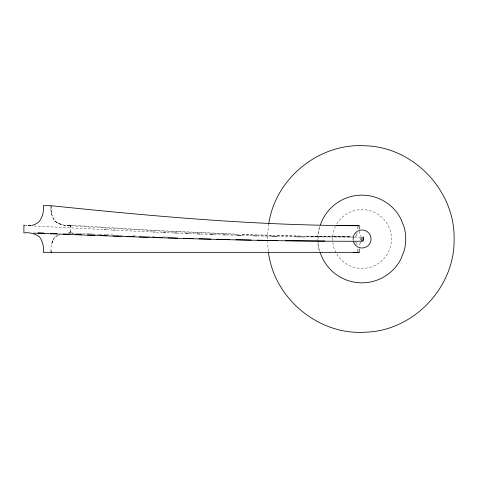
<?xml version="1.0" encoding="UTF-8"?>
<svg xmlns="http://www.w3.org/2000/svg" width="478" height="478" viewBox="0 0 478 478"><rect width="100%" height="100%" fill="white"/><g stroke="black" fill="none" stroke-linecap="round" stroke-linejoin="round"><path stroke-width="0.36" stroke-dasharray="2.39 1.79" d="M353.505 237.219L353.505 240.213M51.044 207.709L51.027 208.731L51.08 206.902M51.104 205.934L51.074 207.201L51.116 205.743M357.604 251.542L357.61 251.183A9.548 2.474 -90 0 0 357.502 247.963M70.535 232.81L70.636 231.011L70.391 232.953L71.216 233.025M268.732 224.021L267.614 234.423L267.549 240.96M356.803 234.381L356.749 234.579A1.846 0.478 -90 0 1 356.696 234.686L356.684 234.704M319.412 226.662C317.117 234.686 317.117 243.314 319.412 251.338M356.839 234.232L356.869 234.112A9.482 2.456 -90 0 0 356.976 233.652M52.938 240.32L51.69 244.186L52.938 240.32L55 236.783L60.031 234.716M356.654 234.77L356.588 234.895A12.267 3.167 -89.9 0 1 356.498 235.056L356.433 235.176M360.364 242.86L360.048 243.404A2.306 0.598 -90 0 0 359.97 243.684L359.815 244.354A9.865 2.557 -90 0 0 359.402 246.827M51.546 213.839L52.915 217.705L55 221.236A19.741 19.741 0 0 0 70.529 225.168L70.636 227.134L70.529 225.198L69.143 225.395L70.619 225.204M30.921 225.485L25.949 225.598M68.635 233.025L70.792 232.989M70.302 232.941L69.137 232.995M30.144 225.706L28.088 225.789L31.369 225.861M353.845 237.166L304.958 236.849M354.515 237.166L360.962 237.166M348.91 236.885L352.698 236.909M343.646 236.849L352.567 236.73M349.107 236.885L333.023 236.753L348.337 236.706M343.132 236.664L305.37 236.126M311.357 236.449L333.16 236.759L305.52 236.335M296.019 236.718L278.142 236.383M296.665 236.156L277.604 235.696M300.286 236.018L258.359 234.889M272.185 236.246L258.054 235.917M271.767 235.535L257.779 235.116M237.53 235.301L226.5 234.949M241.928 235.433L252.187 235.744M242.113 234.59L251.81 234.919M242.215 234.34L257.624 234.865M200.629 234.017L209.501 234.34M213.935 234.495L222.067 234.794M165.621 237.07L169.361 237.208M162.789 236.963L165.699 237.076M147.899 236.407L154.388 236.658M239.281 234.238L154.442 230.372L70.613 225.198M236.897 234.411L163.494 231.185L89.547 227.044L64.518 225.281L58.489 223.429L62.469 224.875M133.225 235.827L137.712 236.007M173.681 232.906L166.398 232.589M176.597 233.025L186.061 233.419M188.977 233.539L196.261 233.838M116.297 235.128L123.7 235.445M106.791 234.722L114.105 235.039M99.502 234.405L106.905 234.734M156.198 232.135L162.753 232.428M99.621 234.411L87.51 233.862M34.016 225.969L102.734 229.542M152.649 231.973L115.897 230.205M93.114 234.124L82.784 233.634M78.828 233.443L82.915 233.646M106.391 229.727L112.975 230.061M75.638 233.282L78.96 233.455M71.664 233.055L75.769 233.288M71.079 233.013L73.319 233.156M69.555 225.73L64.518 225.281M56.768 222.419L55 221.236L58.567 223.429L55 221.236A21.408 21.408 0 0 1 50.997 206.693M355.429 241.993L356.66 243.314M70.511 225.174L70.529 232.929A34.541 34.541 0 0 0 68.27 233.025M359.402 231.173A9.823 2.545 90 0 0 359.826 233.599L359.922 234.142A3.86 1.004 -90 0 0 360.131 234.859L360.352 235.325A13.02 3.376 -90 0 0 360.693 235.953A17.041 4.422 90 0 0 361.225 236.628M356.839 243.768L357.102 244.987M268.349 251.392L267.566 241.617M357.604 226.458L357.616 226.823A9.644 2.492 -90 0 1 357.508 230.038M51.116 252.3L51.086 250.825L51.104 252.079M336.829 223.883A29.403 29.403 0 0 1 387.27 223.883A29.403 29.403 0 0 1 363.489 268.367A29.403 29.403 0 0 1 335.472 226.429M319.758 251.07A43.851 43.851 0 0 1 320.069 225.903M353.093 240.326A9.028 9.028 0 0 1 353.17 237.237M31.052 225.574A15.553 15.553 0 0 1 25.687 225.55M357.084 233.037A9.644 2.492 -90 0 1 356.958 233.587M356.427 235.134A20.853 5.354 -89.5 0 1 354.323 236.879M360.358 242.836A23.046 5.981 90 0 1 361.015 241.993M51.027 251.577A21.761 21.761 0 0 1 55 236.783A34.541 34.541 0 0 1 59.636 234.8M51.666 213.851L50.937 209.782L51.666 213.851M70.636 226.166L70.535 225.293L70.636 226.166"/><path stroke-width="0.72" d="M359.199 225.939L359.175 226.823A9.823 2.545 90 0 0 359.217 229.022M268.845 223.375C275.579 178.097 319.621 142.569 365.371 145.814C413.613 146.997 455.134 190.901 454.1 239C455.134 287.099 413.613 331.003 365.371 332.186C318.892 335.526 274.426 298.78 268.511 252.689M353.523 225.67L359.187 225.676M363.017 241.223C253.209 241.635 143.454 237.315 33.747 233.127M359.109 252.33L43.337 252.33A21.994 21.994 0 0 0 39.453 236.783A21.994 21.994 0 0 0 23.9 232.894L23.9 225.12A15.553 15.553 0 0 0 24.91 225.389M353.523 252.33L358.96 252.33M352.423 225.664L358.088 225.676M358.392 225.676L347.165 225.64M347.506 225.652L357.341 225.676M347.673 225.652L357.687 225.67M324.843 241.043L285.617 240.673M352.071 225.658C251.775 225.168 151.46 216.122 51.905 205.779M336.303 225.568L347.823 225.658M296.766 236.73L304.958 236.849M277.61 240.542L257.212 240.189M235.875 239.723L251.32 240.058M272.185 236.246L277.401 236.365M210.69 239.078L198.842 238.755M216.63 239.233L229.243 239.574M237.53 235.301L241.193 235.415M252.922 235.762L257.319 235.893M177.631 238.11L168.125 237.817M183.48 238.289L193.721 238.6M162.269 237.626L153.546 237.333M147.845 237.136L139.253 236.843M134.181 236.664L126.192 236.377M210.236 234.363L213.194 234.471M222.802 234.818L225.759 234.925M38.001 233.013L44.084 233.24M38.342 233.031L44.37 233.252M120.337 236.162L113.005 235.893M107.126 235.672L100.517 235.427M94.668 235.2L87.444 234.925M50.716 233.497L54.319 233.634M81.774 234.704L75.482 234.459M53.375 233.599L57.139 233.748M63.347 233.987L69.196 234.214M174.41 232.935L176.597 233.025M186.061 233.419L188.248 233.509M196.99 233.867L199.9 233.987M163.482 232.463L165.669 232.559M153.36 232.003L154.776 232.069M104.198 229.613L105.662 229.691M113.704 230.097L115.168 230.169M359.199 252.061L359.175 251.183A9.865 2.557 -90 0 1 359.211 248.978M363.298 240.948L363.298 236.783A17.041 4.422 90 0 1 363.095 236.885M320.069 252.097A43.851 43.851 0 0 0 394.493 268.349L395.957 266.628A44.83 44.83 0 0 0 400.857 259.13L404.065 251.064A44.275 44.275 0 0 0 405.714 240.954L405.714 237.046A44.275 44.275 0 0 0 404.065 226.936L400.857 218.87A44.83 44.83 0 0 0 395.963 211.372L394.493 209.645A43.851 43.851 0 0 0 320.397 224.881M353.266 236.807A9.028 9.028 0 0 1 367.164 231.573A9.028 9.028 0 0 1 367.164 246.427A9.028 9.028 0 0 1 353.266 241.193M31.829 225.425A15.553 15.553 0 0 0 39.453 221.23A22.167 22.167 0 0 0 43.337 205.677L51.11 205.683A21.408 21.408 0 0 0 51.044 206.185M51.116 252.33A21.761 21.761 0 0 1 51.08 252.079M361.374 240.052A1.249 1.249 0 0 0 363.298 239.06A1.249 1.249 0 0 0 361.482 237.889A1.249 1.249 0 0 0 361.374 240.052"/></g></svg>
